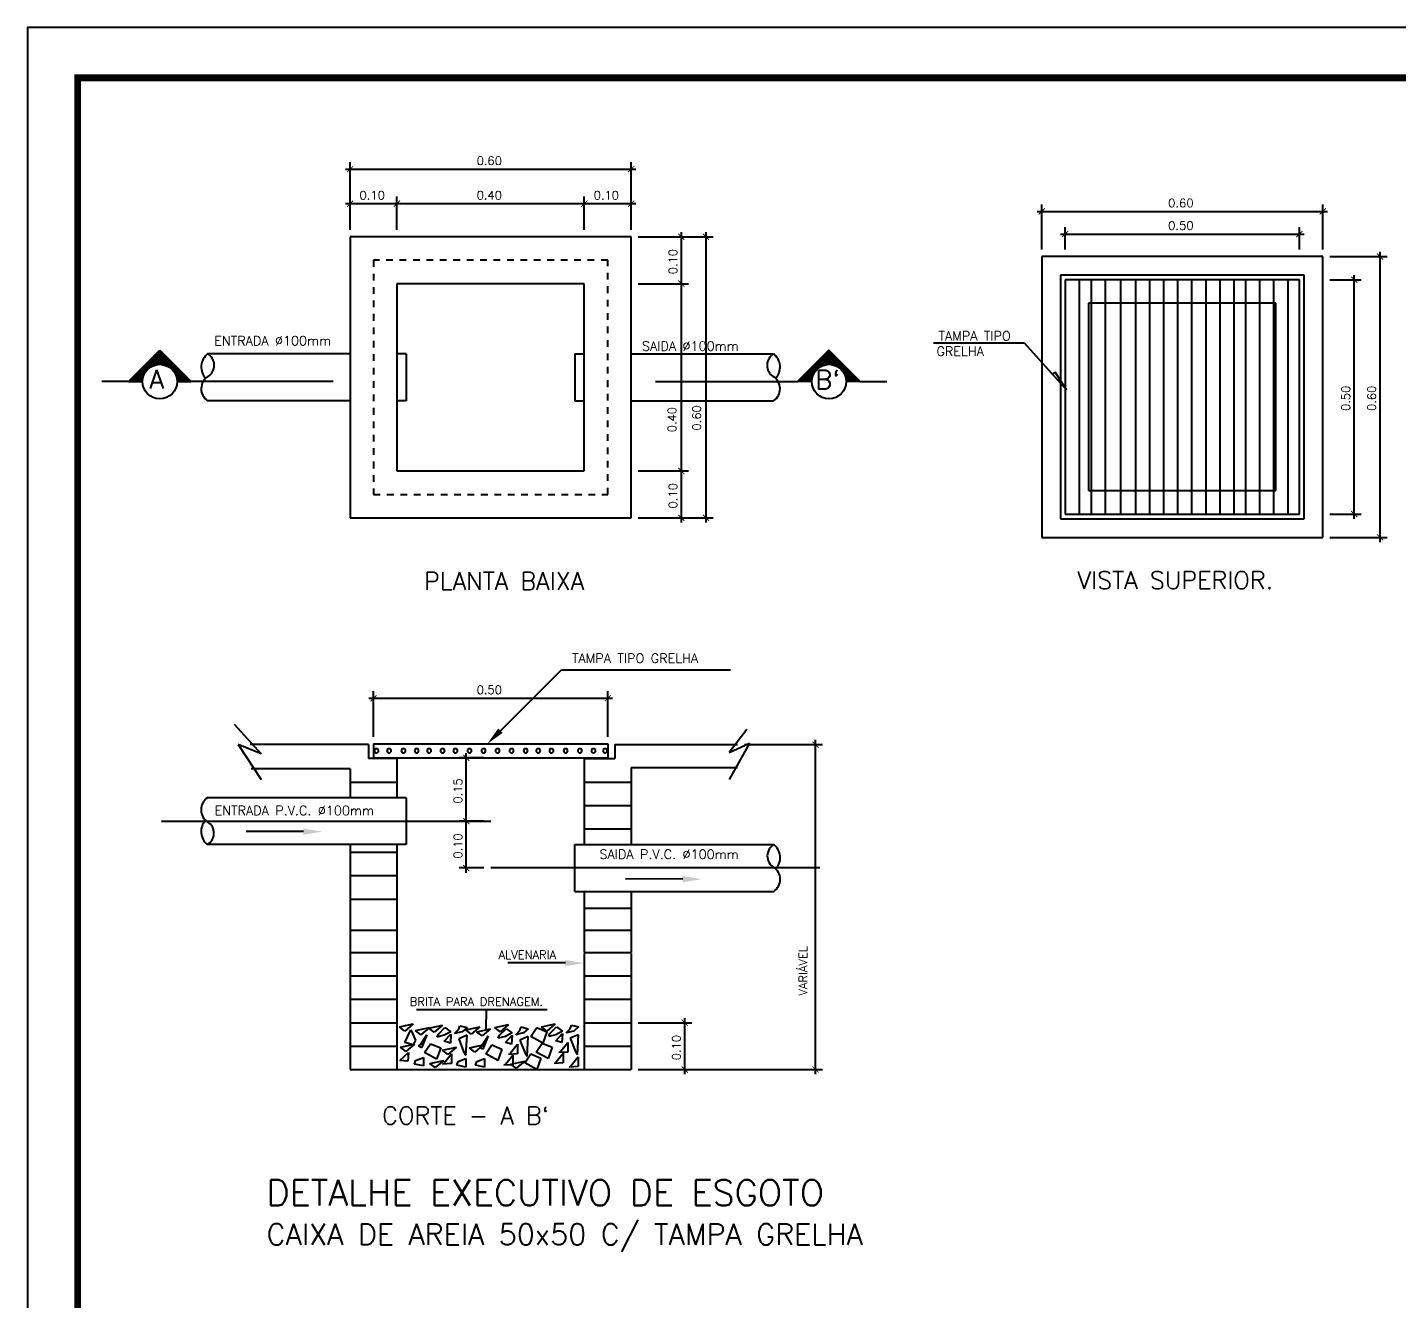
# Model space of a CAD drawing. Header units: millimetres. Extents: x 4595 to 4915, y 2085 to 2243.
# Drawn here: x 4707.82 to 4728.26, y 2125.33 to 2144.31 of the extents above; entities that cross this region are included whole.
import ezdxf
from ezdxf.enums import TextEntityAlignment as Align

# ---------------------------------------------------------------- set-up
doc = ezdxf.new("R2010")
doc.units = ezdxf.units.MM
doc.header["$LTSCALE"] = 0.8
doc.linetypes.add('CENTER2', pattern=[28.575, 19.05, -3.175, 3.175, -3.175])
doc.linetypes.add('HIDDEN', pattern=[0.375, 0.25, -0.125])
for name, color, linetype in [('02', 2, 'Continuous'), ('DETALLHES_CAIXAS', 6, 'Continuous'), ('TXT_0', 7, 'Continuous'), ('TXT_1', 3, 'Continuous'), ('TXT_2', 6, 'Continuous')]:
    doc.layers.add(name, color=color, linetype=linetype)
doc.styles.add('ADITIVOCAD', font='ROMANS.shx')
doc.styles.add('ROMANS', font='romans', dxfattribs={"height": 0.1})

# ---------------------------------------------------------------- blocks, each defined once
blk = doc.blocks.new('*X769')
at = {"color": 0}
for p, q in [((101.59, 65.457), (101.923, 65.79)), ((101.608, 65.457), (101.932, 65.781)), ((101.626, 65.457), (101.941, 65.772)), ((102.233, 65.457), (101.91, 65.78)), ((102.251, 65.457), (101.919, 65.789)), ((101.643, 65.457), (101.95, 65.763)), ((101.661, 65.457), (101.958, 65.755)), ((101.797, 65.593), (101.76, 65.63)), ((101.807, 65.601), (101.769, 65.639)), ((101.817, 65.609), (101.778, 65.648)), ((101.827, 65.615), (101.787, 65.656)), ((101.839, 65.622), (101.795, 65.665)), ((101.851, 65.627), (101.804, 65.674)), ((101.864, 65.632), (101.813, 65.683)), ((101.878, 65.636), (101.822, 65.692)), ((101.892, 65.639), (101.831, 65.701)), ((101.908, 65.641), (101.84, 65.709)), ((101.847, 65.626), (101.967, 65.746)), ((101.925, 65.641), (101.848, 65.718)), ((101.944, 65.64), (101.857, 65.727)), ((101.966, 65.636), (101.866, 65.736)), ((101.874, 65.635), (101.976, 65.737)), ((101.993, 65.627), (101.875, 65.745)), ((102.035, 65.602), (101.884, 65.754)), ((102.198, 65.457), (101.893, 65.762)), ((101.897, 65.64), (101.985, 65.728)), ((102.216, 65.457), (101.901, 65.771)), ((101.916, 65.641), (101.994, 65.719)), ((101.933, 65.641), (102.003, 65.71)), ((101.949, 65.639), (102.011, 65.702)), ((101.964, 65.636), (102.02, 65.693)), ((101.978, 65.633), (102.029, 65.684)), ((101.991, 65.628), (102.038, 65.675)), ((102.003, 65.622), (102.047, 65.666)), ((102.015, 65.616), (102.056, 65.657)), ((102.025, 65.609), (102.065, 65.649)), ((102.036, 65.602), (102.073, 65.64)), ((102.045, 65.594), (102.082, 65.631)), ((101.632, 65.457), (101.61, 65.48)), ((101.65, 65.457), (101.619, 65.488)), ((101.668, 65.457), (101.627, 65.497)), ((101.685, 65.457), (101.636, 65.506)), ((101.703, 65.457), (101.645, 65.515)), ((101.721, 65.457), (101.654, 65.524)), ((101.737, 65.458), (101.663, 65.533)), ((101.738, 65.475), (101.672, 65.541)), ((101.679, 65.457), (101.753, 65.531)), ((101.74, 65.49), (101.68, 65.55)), ((101.744, 65.505), (101.689, 65.559)), ((101.696, 65.457), (101.744, 65.504)), ((101.748, 65.518), (101.698, 65.568)), ((101.753, 65.531), (101.707, 65.577)), ((101.714, 65.457), (101.739, 65.482)), ((101.759, 65.543), (101.716, 65.586)), ((101.765, 65.554), (101.725, 65.594)), ((101.772, 65.565), (101.733, 65.603)), ((101.78, 65.575), (101.742, 65.612)), ((101.788, 65.584), (101.751, 65.621)), ((102.054, 65.585), (102.091, 65.622)), ((102.062, 65.576), (102.1, 65.613)), ((102.18, 65.457), (102.067, 65.571)), ((102.07, 65.566), (102.109, 65.604)), ((102.077, 65.555), (102.118, 65.595)), ((102.084, 65.544), (102.126, 65.587)), ((102.09, 65.532), (102.135, 65.578)), ((102.163, 65.457), (102.092, 65.528)), ((102.095, 65.52), (102.144, 65.569)), ((102.099, 65.506), (102.153, 65.56)), ((102.145, 65.457), (102.1, 65.502)), ((102.102, 65.492), (102.162, 65.551)), ((102.127, 65.457), (102.104, 65.48)), ((102.105, 65.477), (102.171, 65.542)), ((102.106, 65.46), (102.179, 65.534)), ((102.121, 65.457), (102.188, 65.525)), ((102.138, 65.457), (102.197, 65.516)), ((102.156, 65.457), (102.206, 65.507)), ((102.174, 65.457), (102.215, 65.498)), ((102.191, 65.457), (102.224, 65.489)), ((102.209, 65.457), (102.232, 65.481)), ((101.597, 65.457), (101.592, 65.462)), ((101.615, 65.457), (101.601, 65.471)), ((101.732, 65.457), (101.737, 65.463)), ((102.109, 65.457), (102.106, 65.461)), ((102.227, 65.457), (102.241, 65.472)), ((102.244, 65.457), (102.25, 65.463))]:
    blk.add_line(p, q, dxfattribs=at)

msp = doc.modelspace()

# ---------------------------------------------------------------- linework, layer by layer
at = {"layer": '02', "lineweight": 40}
msp.add_lwpolyline([(4707.82, 2099.764), (4769.02, 2099.764), (4769.02, 2144.314), (4707.82, 2144.314)], close=True, dxfattribs=at)
at = {"layer": '02', "lineweight": 40, "const_width": 0.1}
msp.add_lwpolyline([(4708.57, 2100.514), (4768.27, 2100.514), (4768.27, 2143.564), (4708.57, 2143.564)], close=True, dxfattribs=at)
at = {"layer": 'DETALLHES_CAIXAS', "lineweight": 40}
for p, q in [((4712.627, 2141.195), (4712.627, 2137.009)), ((4716.813, 2141.195), (4712.627, 2141.195)), ((4716.813, 2137.009), (4716.813, 2141.195)), ((4723.279, 2140.554), (4723.279, 2137.066)), ((4726.767, 2140.554), (4723.279, 2140.554)), ((4723.488, 2140.554), (4723.488, 2137.066)), ((4723.663, 2140.554), (4723.663, 2137.066)), ((4723.872, 2140.554), (4723.872, 2137.066)), ((4724.104, 2140.554), (4724.104, 2137.066)), ((4724.325, 2140.554), (4724.325, 2137.066)), ((4724.534, 2140.554), (4724.534, 2137.066)), ((4724.744, 2140.554), (4724.744, 2137.066)), ((4724.953, 2140.554), (4724.953, 2137.066)), ((4725.162, 2140.554), (4725.162, 2137.066)), ((4725.372, 2140.554), (4725.372, 2137.066)), ((4725.581, 2140.554), (4725.581, 2137.066)), ((4725.79, 2140.554), (4725.79, 2137.066)), ((4725.965, 2140.554), (4725.965, 2137.066)), ((4726.174, 2140.554), (4726.174, 2137.066)), ((4726.383, 2140.554), (4726.383, 2137.066)), ((4726.593, 2140.554), (4726.593, 2137.066)), ((4726.767, 2137.066), (4726.767, 2140.554)), ((4716.115, 2140.497), (4713.325, 2140.497)), ((4713.325, 2140.497), (4713.325, 2137.707)), ((4716.115, 2137.707), (4716.115, 2140.497)), ((4713.325, 2137.707), (4716.115, 2137.707)), ((4712.627, 2137.009), (4716.813, 2137.009)), ((4723.279, 2137.066), (4726.767, 2137.066)), ((4712.901, 2133.631), (4711.137, 2133.631)), ((4712.901, 2133.631), (4712.901, 2133.423)), ((4716.569, 2133.631), (4718.399, 2133.631)), ((4716.569, 2133.631), (4716.569, 2133.423)), ((4713.325, 2133.423), (4712.901, 2133.423)), ((4713.325, 2133.423), (4713.325, 2132.839)), ((4716.115, 2133.423), (4716.115, 2132.141)), ((4716.115, 2133.423), (4716.569, 2133.423)), ((4712.627, 2133.272), (4711.152, 2133.272)), ((4712.627, 2133.272), (4712.627, 2132.839)), ((4716.813, 2133.289), (4716.813, 2132.141)), ((4716.813, 2133.289), (4718.399, 2133.289)), ((4712.627, 2133.074), (4713.325, 2133.074)), ((4716.115, 2133.074), (4716.813, 2133.074)), ((4716.115, 2132.725), (4716.813, 2132.725)), ((4716.115, 2132.377), (4716.813, 2132.377)), ((4712.627, 2132.141), (4712.627, 2130.535)), ((4712.627, 2132.028), (4713.325, 2132.028)), ((4713.325, 2132.141), (4713.325, 2130.535)), ((4712.627, 2131.679), (4713.325, 2131.679)), ((4716.115, 2131.444), (4716.115, 2130.535)), ((4716.813, 2131.444), (4716.813, 2130.535)), ((4712.627, 2131.33), (4713.325, 2131.33)), ((4716.115, 2131.196), (4716.813, 2131.196)), ((4712.627, 2130.866), (4713.325, 2130.866)), ((4716.115, 2130.866), (4716.813, 2130.866)), ((4712.627, 2130.535), (4712.627, 2128.791)), ((4712.627, 2130.535), (4713.325, 2130.535)), ((4713.325, 2130.535), (4713.325, 2128.791)), ((4716.115, 2130.535), (4716.813, 2130.535)), ((4716.115, 2130.517), (4716.115, 2128.791)), ((4716.813, 2130.517), (4716.813, 2128.791)), ((4712.627, 2130.186), (4713.325, 2130.186)), ((4716.115, 2130.186), (4716.813, 2130.186)), ((4712.627, 2129.837), (4713.325, 2129.837)), ((4716.115, 2129.837), (4716.813, 2129.837)), ((4712.627, 2129.488), (4713.325, 2129.488)), ((4716.115, 2129.488), (4716.813, 2129.488)), ((4712.627, 2129.14), (4713.325, 2129.14)), ((4716.115, 2129.14), (4716.813, 2129.14)), ((4712.627, 2128.791), (4713.325, 2128.791)), ((4716.115, 2128.791), (4716.813, 2128.791))]:
    msp.add_line(p, q, dxfattribs=at)
at = {"layer": 'TXT_0', "linetype": 'ByBlock', "lineweight": 40}
for p, q in [((4712.557, 2142.203), (4716.883, 2142.203)), ((4712.627, 2141.3), (4712.627, 2142.308)), ((4716.813, 2141.3), (4716.813, 2142.308)), ((4712.627, 2141.3), (4712.627, 2141.794)), ((4713.325, 2141.3), (4713.325, 2141.794)), ((4713.325, 2141.3), (4713.325, 2141.794)), ((4716.115, 2141.3), (4716.115, 2141.794)), ((4716.115, 2141.3), (4716.115, 2141.794)), ((4716.813, 2141.3), (4716.813, 2141.794)), ((4712.557, 2141.69), (4713.394, 2141.69)), ((4713.255, 2141.69), (4716.185, 2141.69)), ((4716.045, 2141.69), (4716.883, 2141.69)), ((4722.86, 2141.574), (4727.185, 2141.574)), ((4722.93, 2141.007), (4722.93, 2141.678)), ((4727.116, 2141.007), (4727.116, 2141.678)), ((4716.917, 2141.195), (4718.033, 2141.195)), ((4716.917, 2141.195), (4717.666, 2141.195)), ((4717.561, 2140.427), (4717.561, 2141.265)), ((4717.928, 2136.939), (4717.928, 2141.265)), ((4723.209, 2141.237), (4726.837, 2141.237)), ((4723.279, 2141.007), (4723.279, 2141.341)), ((4726.767, 2141.007), (4726.767, 2141.341)), ((4727.969, 2136.647), (4727.969, 2140.973)), ((4727.22, 2140.903), (4728.074, 2140.903)), ((4717.561, 2137.637), (4717.561, 2140.567)), ((4727.22, 2140.554), (4727.689, 2140.554)), ((4727.584, 2136.996), (4727.584, 2140.624)), ((4716.917, 2140.497), (4717.666, 2140.497)), ((4716.917, 2140.497), (4717.666, 2140.497)), ((4716.917, 2137.707), (4717.666, 2137.707)), ((4716.917, 2137.707), (4717.666, 2137.707)), ((4717.561, 2136.939), (4717.561, 2137.776)), ((4716.917, 2137.009), (4718.033, 2137.009)), ((4716.917, 2137.009), (4717.666, 2137.009)), ((4727.22, 2137.066), (4727.689, 2137.066)), ((4727.22, 2136.717), (4728.074, 2136.717)), ((4712.976, 2133.748), (4712.976, 2134.426)), ((4716.464, 2133.748), (4716.464, 2134.426)), ((4712.906, 2134.321), (4716.534, 2134.321)), ((4718.503, 2133.631), (4719.664, 2133.631)), ((4719.559, 2128.721), (4719.559, 2133.701)), ((4714.615, 2133.434), (4714.253, 2133.434)), ((4714.357, 2132.421), (4714.357, 2133.504)), ((4714.619, 2132.49), (4714.253, 2132.49)), ((4714.619, 2132.49), (4714.253, 2132.49)), ((4714.357, 2131.723), (4714.357, 2132.56)), ((4714.619, 2131.793), (4714.253, 2131.793)), ((4717.611, 2128.721), (4717.611, 2129.558)), ((4716.917, 2129.488), (4717.715, 2129.488)), ((4716.917, 2128.791), (4719.664, 2128.791)), ((4716.917, 2128.791), (4717.715, 2128.791))]:
    msp.add_line(p, q, dxfattribs=at)
at = {"layer": 'TXT_0', "linetype": 'HIDDEN', "lineweight": 40, "ltscale": 0.5}
for p, q in [((4716.464, 2140.846), (4712.976, 2140.846)), ((4712.976, 2140.846), (4712.976, 2137.358)), ((4716.464, 2137.358), (4716.464, 2140.846)), ((4712.976, 2137.358), (4716.464, 2137.358))]:
    msp.add_line(p, q, dxfattribs=at)
at = {"layer": 'TXT_0', "lineweight": 40}
for p, q in [((4722.93, 2140.903), (4722.93, 2136.717)), ((4727.116, 2140.903), (4722.93, 2140.903)), ((4727.116, 2136.717), (4727.116, 2140.903)), ((4723.209, 2140.624), (4723.209, 2136.996)), ((4726.837, 2140.624), (4723.209, 2140.624)), ((4726.837, 2136.996), (4726.837, 2140.624)), ((4726.418, 2140.205), (4723.627, 2140.205)), ((4723.627, 2140.205), (4723.627, 2137.415)), ((4726.418, 2137.415), (4726.418, 2140.205)), ((4721.316, 2139.614), (4722.668, 2139.614)), ((4722.668, 2139.614), (4723.296, 2138.914)), ((4712.627, 2139.451), (4710.504, 2139.451)), ((4713.464, 2139.451), (4713.325, 2139.451)), ((4713.464, 2139.451), (4713.464, 2138.753)), ((4715.976, 2139.451), (4715.976, 2138.753)), ((4715.976, 2139.451), (4716.115, 2139.451)), ((4716.813, 2139.451), (4718.935, 2139.451)), ((4723.13, 2139.179), (4723.085, 2139.149)), ((4723.296, 2138.914), (4723.13, 2139.179)), ((4712.627, 2138.753), (4710.504, 2138.753)), ((4713.464, 2138.753), (4713.325, 2138.753)), ((4715.976, 2138.753), (4716.115, 2138.753)), ((4716.813, 2138.753), (4718.935, 2138.753)), ((4723.627, 2137.415), (4726.418, 2137.415)), ((4723.209, 2136.996), (4726.837, 2136.996)), ((4722.93, 2136.717), (4727.116, 2136.717)), ((4714.866, 2133.838), (4715.773, 2134.744)), ((4715.773, 2134.744), (4718.292, 2134.744)), ((4710.899, 2133.937), (4711.301, 2133.494)), ((4718.534, 2133.856), (4718.272, 2133.514)), ((4710.959, 2133.635), (4711.301, 2133.112)), ((4711.301, 2133.494), (4710.959, 2133.635)), ((4712.976, 2133.644), (4716.464, 2133.644)), ((4712.976, 2133.644), (4712.976, 2133.434)), ((4716.464, 2133.644), (4716.464, 2133.434)), ((4718.574, 2133.655), (4718.272, 2133.112)), ((4718.272, 2133.514), (4718.574, 2133.655)), ((4712.976, 2133.434), (4716.464, 2133.434)), ((4713.464, 2132.839), (4710.502, 2132.839)), ((4713.464, 2132.839), (4713.464, 2132.141)), ((4711.931, 2132.335), (4711.076, 2132.335)), ((4713.464, 2132.141), (4710.502, 2132.141)), ((4715.976, 2132.141), (4718.938, 2132.141)), ((4715.976, 2131.444), (4715.976, 2132.141)), ((4717.582, 2131.632), (4716.728, 2131.629)), ((4715.976, 2131.444), (4718.938, 2131.444)), ((4715.833, 2130.381), (4714.978, 2130.379)), ((4713.615, 2129.686), (4715.561, 2129.686)), ((4714.651, 2129.686), (4714.65, 2129.392)), ((4713.36, 2129.426), (4713.566, 2129.47)), ((4713.441, 2129.363), (4713.36, 2129.426)), ((4713.566, 2129.47), (4713.441, 2129.363)), ((4713.441, 2129.194), (4713.53, 2129.381)), ((4713.53, 2129.381), (4713.602, 2129.229)), ((4713.602, 2129.372), (4713.807, 2129.417)), ((4713.682, 2129.31), (4713.602, 2129.372)), ((4713.807, 2129.417), (4713.682, 2129.31)), ((4713.682, 2129.167), (4713.771, 2129.31)), ((4713.771, 2129.31), (4713.691, 2129.113)), ((4713.798, 2129.408), (4714.004, 2129.452)), ((4713.879, 2129.345), (4713.798, 2129.408)), ((4714.004, 2129.452), (4713.879, 2129.345)), ((4713.923, 2129.274), (4713.941, 2129.319)), ((4713.941, 2129.319), (4714.039, 2129.417)), ((4714.129, 2129.354), (4714.03, 2129.301)), ((4714.03, 2129.211), (4714.129, 2129.319)), ((4714.039, 2129.417), (4714.129, 2129.354)), ((4714.129, 2129.319), (4714.12, 2129.185)), ((4714.182, 2129.327), (4714.245, 2129.39)), ((4714.298, 2129.354), (4714.182, 2129.327)), ((4714.245, 2129.39), (4714.263, 2129.443)), ((4714.263, 2129.443), (4714.37, 2129.417)), ((4714.37, 2129.417), (4714.298, 2129.354)), ((4714.352, 2129.381), (4714.557, 2129.426)), ((4714.432, 2129.319), (4714.352, 2129.381)), ((4714.557, 2129.426), (4714.432, 2129.319)), ((4714.513, 2129.354), (4714.718, 2129.399)), ((4714.593, 2129.292), (4714.513, 2129.354)), ((4714.718, 2129.399), (4714.593, 2129.292)), ((4714.781, 2129.417), (4714.986, 2129.461)), ((4714.861, 2129.354), (4714.781, 2129.417)), ((4714.852, 2129.301), (4714.95, 2129.399)), ((4714.986, 2129.461), (4714.861, 2129.354)), ((4715.04, 2129.336), (4714.941, 2129.283)), ((4714.95, 2129.399), (4715.04, 2129.336)), ((4715.093, 2129.31), (4715.156, 2129.372)), ((4715.209, 2129.336), (4715.093, 2129.31)), ((4715.156, 2129.372), (4715.174, 2129.426)), ((4715.174, 2129.426), (4715.281, 2129.399)), ((4715.281, 2129.399), (4715.209, 2129.336)), ((4715.317, 2129.283), (4715.406, 2129.417)), ((4715.406, 2129.417), (4715.558, 2129.354)), ((4715.477, 2129.426), (4715.683, 2129.47)), ((4715.558, 2129.363), (4715.477, 2129.426)), ((4715.558, 2129.354), (4715.495, 2129.185)), ((4715.683, 2129.47), (4715.558, 2129.363)), ((4715.585, 2129.283), (4715.602, 2129.327)), ((4715.692, 2129.31), (4715.585, 2129.283)), ((4715.602, 2129.327), (4715.701, 2129.426)), ((4715.79, 2129.363), (4715.692, 2129.31)), ((4715.692, 2129.22), (4715.79, 2129.327)), ((4715.701, 2129.426), (4715.79, 2129.363)), ((4715.79, 2129.327), (4715.781, 2129.194)), ((4715.844, 2129.336), (4715.906, 2129.399)), ((4715.96, 2129.363), (4715.844, 2129.336)), ((4715.906, 2129.399), (4715.924, 2129.452)), ((4716.031, 2129.31), (4715.906, 2129.256)), ((4715.924, 2129.452), (4716.031, 2129.426)), ((4716.031, 2129.426), (4715.96, 2129.363)), ((4716.013, 2129.015), (4716.031, 2129.31)), ((4713.378, 2129.122), (4713.584, 2129.167)), ((4713.459, 2129.06), (4713.378, 2129.122)), ((4713.566, 2129.158), (4713.441, 2129.194)), ((4713.584, 2129.167), (4713.459, 2129.06)), ((4713.602, 2129.229), (4713.566, 2129.158)), ((4713.646, 2129.14), (4713.682, 2129.167)), ((4713.691, 2129.113), (4713.646, 2129.14)), ((4713.736, 2129.042), (4713.825, 2129.176)), ((4713.825, 2129.176), (4713.977, 2129.113)), ((4713.977, 2129.113), (4713.914, 2128.944)), ((4714.03, 2129.301), (4713.923, 2129.274)), ((4714.004, 2129.078), (4714.209, 2129.122)), ((4714.12, 2129.185), (4714.03, 2129.211)), ((4714.209, 2129.122), (4714.084, 2129.015)), ((4714.37, 2129.301), (4714.245, 2129.247)), ((4714.245, 2129.247), (4714.316, 2129.06)), ((4714.352, 2129.006), (4714.37, 2129.301)), ((4714.406, 2129.113), (4714.611, 2129.158)), ((4714.486, 2129.051), (4714.406, 2129.113)), ((4714.611, 2129.158), (4714.486, 2129.051)), ((4714.557, 2129.122), (4714.593, 2129.149)), ((4714.602, 2129.095), (4714.557, 2129.122)), ((4714.593, 2129.149), (4714.682, 2129.292)), ((4714.682, 2129.292), (4714.602, 2129.095)), ((4714.647, 2129.024), (4714.736, 2129.158)), ((4714.736, 2129.158), (4714.888, 2129.095)), ((4714.834, 2129.256), (4714.852, 2129.301)), ((4714.941, 2129.283), (4714.834, 2129.256)), ((4714.941, 2129.194), (4715.04, 2129.301)), ((4715.031, 2129.167), (4714.941, 2129.194)), ((4715.013, 2129.033), (4715.12, 2129.167)), ((4715.04, 2129.301), (4715.031, 2129.167)), ((4715.12, 2129.167), (4715.12, 2129.024)), ((4715.281, 2129.283), (4715.156, 2129.229)), ((4715.156, 2129.229), (4715.227, 2129.042)), ((4715.263, 2128.988), (4715.281, 2129.283)), ((4715.495, 2129.185), (4715.317, 2129.283)), ((4715.397, 2129.051), (4715.486, 2129.185)), ((4715.486, 2129.185), (4715.638, 2129.122)), ((4715.638, 2129.122), (4715.576, 2128.953)), ((4715.781, 2129.194), (4715.692, 2129.22)), ((4715.763, 2129.06), (4715.87, 2129.194)), ((4715.87, 2129.194), (4715.87, 2129.051)), ((4715.906, 2129.256), (4715.978, 2129.069)), ((4713.369, 2128.926), (4713.494, 2129.042)), ((4713.485, 2128.917), (4713.369, 2128.926)), ((4713.494, 2129.042), (4713.485, 2128.917)), ((4713.584, 2128.872), (4713.602, 2128.926)), ((4713.602, 2128.926), (4713.718, 2128.97)), ((4713.718, 2128.97), (4713.718, 2128.845)), ((4713.914, 2128.944), (4713.736, 2129.042)), ((4713.816, 2128.881), (4714.021, 2128.926)), ((4714.021, 2128.926), (4713.896, 2128.819)), ((4714.084, 2129.015), (4714.004, 2129.078)), ((4714.03, 2128.89), (4714.138, 2129.024)), ((4714.138, 2129.024), (4714.138, 2128.881)), ((4714.218, 2128.854), (4714.236, 2128.908)), ((4714.236, 2128.908), (4714.352, 2128.953)), ((4714.316, 2129.06), (4714.352, 2129.006)), ((4714.352, 2128.953), (4714.352, 2128.828)), ((4714.495, 2128.854), (4714.513, 2128.908)), ((4714.513, 2128.908), (4714.629, 2128.953)), ((4714.629, 2128.953), (4714.629, 2128.828)), ((4714.825, 2128.926), (4714.647, 2129.024)), ((4714.888, 2129.095), (4714.825, 2128.926)), ((4714.941, 2128.872), (4715.049, 2129.006)), ((4715.12, 2129.024), (4714.986, 2129.015)), ((4715.022, 2128.872), (4715.227, 2128.917)), ((4715.049, 2129.006), (4715.049, 2128.863)), ((4715.227, 2128.917), (4715.102, 2128.81)), ((4715.227, 2129.042), (4715.263, 2128.988)), ((4715.227, 2128.89), (4715.317, 2129.024)), ((4715.317, 2129.024), (4715.468, 2128.961)), ((4715.576, 2128.953), (4715.397, 2129.051)), ((4715.468, 2128.961), (4715.406, 2128.792)), ((4715.692, 2128.899), (4715.799, 2129.033)), ((4715.87, 2129.051), (4715.736, 2129.042)), ((4715.799, 2129.033), (4715.799, 2128.89)), ((4715.915, 2128.845), (4716.022, 2128.979)), ((4715.978, 2129.069), (4716.013, 2129.015)), ((4716.022, 2128.979), (4716.022, 2128.836)), ((4713.325, 2128.791), (4716.115, 2128.791)), ((4713.718, 2128.845), (4713.584, 2128.872)), ((4713.896, 2128.819), (4713.816, 2128.881)), ((4714.138, 2128.881), (4714.004, 2128.872)), ((4714.352, 2128.828), (4714.218, 2128.854)), ((4714.629, 2128.828), (4714.495, 2128.854)), ((4715.049, 2128.863), (4714.915, 2128.854)), ((4715.102, 2128.81), (4715.022, 2128.872)), ((4715.406, 2128.792), (4715.227, 2128.89)), ((4715.799, 2128.89), (4715.665, 2128.881)), ((4716.022, 2128.836), (4715.888, 2128.828))]:
    msp.add_line(p, q, dxfattribs=at)
at = {"layer": 'TXT_0', "linetype": 'CENTER2', "lineweight": 40}
for p, q in [((4709.815, 2132.49), (4714.724, 2132.49)), ((4719.625, 2131.793), (4714.724, 2131.793))]:
    msp.add_line(p, q, dxfattribs=at)
at = {"layer": 'TXT_0', "linetype": 'ByBlock', "lineweight": 40, "const_width": 0.0136}
for points in [[(4712.672, 2142.248), (4712.582, 2142.158)], [(4716.767, 2142.158), (4716.858, 2142.248)], [(4712.672, 2141.735), (4712.582, 2141.644)], [(4713.279, 2141.644), (4713.37, 2141.735)], [(4713.37, 2141.735), (4713.279, 2141.644)], [(4716.161, 2141.735), (4716.07, 2141.644)], [(4716.07, 2141.644), (4716.161, 2141.735)], [(4716.767, 2141.644), (4716.858, 2141.735)], [(4722.975, 2141.619), (4722.884, 2141.528)], [(4727.07, 2141.528), (4727.161, 2141.619)], [(4717.606, 2141.15), (4717.516, 2141.24)], [(4717.973, 2141.15), (4717.883, 2141.24)], [(4723.324, 2141.282), (4723.233, 2141.191)], [(4726.721, 2141.191), (4726.812, 2141.282)], [(4728.015, 2140.857), (4727.924, 2140.948)], [(4717.516, 2140.543), (4717.606, 2140.452)], [(4717.606, 2140.452), (4717.516, 2140.543)], [(4727.629, 2140.509), (4727.539, 2140.599)], [(4717.606, 2137.661), (4717.516, 2137.752)], [(4717.516, 2137.752), (4717.606, 2137.661)], [(4727.539, 2137.111), (4727.629, 2137.02)], [(4717.516, 2137.054), (4717.606, 2136.964)], [(4717.883, 2137.054), (4717.973, 2136.964)], [(4727.924, 2136.762), (4728.015, 2136.672)], [(4713.021, 2134.366), (4712.93, 2134.276)], [(4716.419, 2134.276), (4716.509, 2134.366)], [(4719.605, 2133.586), (4719.514, 2133.677)], [(4714.403, 2133.389), (4714.312, 2133.48)], [(4714.312, 2132.536), (4714.403, 2132.445)], [(4714.403, 2132.445), (4714.312, 2132.536)], [(4714.312, 2131.838), (4714.403, 2131.747)], [(4717.656, 2129.443), (4717.565, 2129.534)], [(4717.565, 2128.836), (4717.656, 2128.745)], [(4719.514, 2128.836), (4719.605, 2128.745)]]:
    msp.add_lwpolyline(points, dxfattribs=at)
at = {"layer": 'TXT_0', "lineweight": 40}
for centre, radius, start, end in [((4710.657, 2139.256), 0.248, 128.1461, 222.7189), ((4710.405, 2139.281), 0.197, 302.166, 59.5336), ((4719.035, 2139.281), 0.197, 120.4664, 237.834), ((4718.783, 2139.256), 0.248, 317.2811, 51.8539), ((4710.624, 2138.932), 0.215, 122.166, 236.2528), ((4718.816, 2138.932), 0.215, 303.7472, 57.834), ((4713.019, 2133.539), 0.0314, 0, 180), ((4713.019, 2133.539), 0.0314, 180, 0), ((4713.207, 2133.539), 0.0314, 0, 180), ((4713.207, 2133.539), 0.0314, 180, 0), ((4713.421, 2133.539), 0.0314, 0, 180), ((4713.421, 2133.539), 0.0314, 180, 0), ((4713.618, 2133.539), 0.0314, 0, 180), ((4713.618, 2133.539), 0.0314, 180, 0), ((4713.804, 2133.539), 0.0314, 0, 180), ((4713.804, 2133.539), 0.0314, 180, 0), ((4714.004, 2133.539), 0.0314, 0, 180), ((4714.004, 2133.539), 0.0314, 180, 0), ((4714.195, 2133.539), 0.0314, 0, 180), ((4714.195, 2133.539), 0.0314, 180, 0), ((4714.405, 2133.539), 0.0314, 0, 180), ((4714.405, 2133.539), 0.0314, 180, 0), ((4714.614, 2133.539), 0.0314, 0, 180), ((4714.614, 2133.539), 0.0314, 180, 0), ((4714.823, 2133.539), 0.0314, 0, 180), ((4714.823, 2133.539), 0.0314, 180, 0), ((4715.032, 2133.539), 0.0314, 0, 180), ((4715.032, 2133.539), 0.0314, 180, 0), ((4715.242, 2133.539), 0.0314, 0, 180), ((4715.242, 2133.539), 0.0314, 180, 0), ((4715.429, 2133.539), 0.0314, 0, 180), ((4715.429, 2133.539), 0.0314, 180, 0), ((4715.626, 2133.539), 0.0314, 0, 180), ((4715.626, 2133.539), 0.0314, 180, 0), ((4715.837, 2133.539), 0.0314, 0, 180), ((4715.837, 2133.539), 0.0314, 180, 0), ((4716.049, 2133.539), 0.0314, 0, 180), ((4716.049, 2133.539), 0.0314, 180, 0), ((4716.252, 2133.539), 0.0314, 0, 180), ((4716.252, 2133.539), 0.0314, 180, 0), ((4716.425, 2133.539), 0.0314, 0, 180), ((4716.425, 2133.539), 0.0314, 180, 0), ((4710.621, 2132.66), 0.215, 123.7472, 237.834), ((4710.655, 2132.336), 0.248, 137.2811, 231.8539), ((4710.402, 2132.311), 0.197, 300.4664, 57.834), ((4719.038, 2131.972), 0.197, 120.4664, 237.834), ((4718.785, 2131.947), 0.248, 317.2811, 51.8539), ((4718.818, 2131.623), 0.215, 303.7472, 57.834)]:
    msp.add_arc(centre, radius, start, end, dxfattribs=at)
for points in [[(4714.899, 2133.805), (4714.833, 2133.871), (4714.669, 2133.641)], [(4711.931, 2132.381), (4711.931, 2132.288), (4712.21, 2132.334)], [(4717.582, 2131.674), (4717.582, 2131.581), (4717.861, 2131.626)], [(4715.833, 2130.423), (4715.832, 2130.33), (4716.112, 2130.376)]]:
    msp.add_solid(points, dxfattribs=at)
at = {"layer": 'TXT_1', "lineweight": 40}
for p, q in [((4709.326, 2139.039), (4709.792, 2139.506)), ((4709.792, 2139.506), (4710.259, 2139.039)), ((4719.76, 2139.506), (4719.293, 2139.039)), ((4720.226, 2139.039), (4719.76, 2139.506)), ((4709.326, 2139.039), (4709.535, 2139.039)), ((4710.05, 2139.039), (4710.259, 2139.039)), ((4719.503, 2139.039), (4719.293, 2139.039)), ((4720.226, 2139.039), (4720.017, 2139.039))]:
    msp.add_line(p, q, dxfattribs=at)
for centre in [(4709.792, 2139.039), (4719.76, 2139.039)]:
    msp.add_circle(centre, 0.257, dxfattribs=at)
at = {"layer": 'TXT_2', "linetype": 'CENTER2', "lineweight": 40}
for p, q in [((4709.326, 2139.039), (4708.929, 2139.039)), ((4712.375, 2139.039), (4710.259, 2139.039)), ((4717.177, 2139.039), (4719.293, 2139.039)), ((4720.226, 2139.039), (4720.623, 2139.039))]:
    msp.add_line(p, q, dxfattribs=at)

# ---------------------------------------------------------------- block references
at = {"layer": 'TXT_1', "lineweight": 40}
for p, xscale, yscale, zscale in [((4567.585, 2047.709), 1.395267886588156, 1.395267886588156, 1.395267886588156), ((4861.967, 2047.709), -1.395267886588156, 1.395267886588162, 1.395267886588161)]:
    msp.add_blockref('*X769', p, dxfattribs=dict(at, xscale=xscale, yscale=yscale, zscale=zscale))

# ---------------------------------------------------------------- texts
at = {"layer": 'TXT_0', "lineweight": 40, "style": 'ROMANS'}
for s, p in [('0.60', (4714.511, 2142.266)), ('0.10', (4712.767, 2141.752)), ('0.40', (4714.511, 2141.752)), ('0.10', (4716.255, 2141.752)), ('0.60', (4724.813, 2141.636)), ('0.50', (4724.813, 2141.3)), ('0.50', (4714.511, 2134.384))]:
    msp.add_text(s, height=0.1256, dxfattribs=at).set_placement(p)
for s, p in [('0.10', (4717.498, 2140.637)), ('0.50', (4727.521, 2138.601)), ('0.60', (4727.907, 2138.601)), ('0.40', (4717.484, 2138.284)), ('0.60', (4717.851, 2138.31)), ('0.10', (4717.498, 2137.149)), ('0.15', (4714.295, 2132.753)), ('0.10', (4714.295, 2131.932)), ('VARIÁVEL', (4719.437, 2129.892)), ('0.10', (4717.548, 2128.93))]:
    msp.add_text(s, height=0.1256, rotation=90, dxfattribs=at).set_placement(p)
for s, height, p in [('TAMPA TIPO', 0.1395, (4721.392, 2139.719)), ('ENTRADA %%C100mm', 0.13953, (4710.604, 2139.648)), ('SAIDA %%C100mm', 0.13953, (4716.974, 2139.568)), ('GRELHA', 0.1395, (4721.361, 2139.49)), ('TAMPA TIPO GRELHA ', 0.13953, (4715.933, 2134.917)), ('ENTRADA P.V.C. %%C100mm', 0.13953, (4710.609, 2132.649)), ('SAIDA P.V.C. %%C100mm', 0.13953, (4716.341, 2131.997)), ('ALVENARIA', 0.1256, (4714.839, 2130.5)), ('BRITA PARA DRENAGEM.', 0.12557, (4713.515, 2129.803))]:
    msp.add_text(s, height=height, dxfattribs=at).set_placement(p, align=Align.MIDDLE_LEFT)
at = {"layer": 'TXT_1', "lineweight": 40, "style": 'ADITIVOCAD'}
for s, height, p in [('A', 0.279, (4709.744, 2139.073)), ('B`', 0.2791, (4719.742, 2139.067)), ('PLANTA BAIXA', 0.26161, (4714.922, 2136.067)), ('VISTA SUPERIOR.', 0.26161, (4724.92, 2136.08)), ('CORTE - A B`', 0.26161, (4714.349, 2128.105))]:
    msp.add_text(s, height=height, dxfattribs=at).set_placement(p, align=Align.MIDDLE)
at = {"layer": 'TXT_2', "lineweight": 40, "style": 'ADITIVOCAD'}
for s, height, p in [('DETALHE EXECUTIVO DE ESGOTO', 0.3837, (4711.382, 2126.763)), ('CAIXA DE AREIA 50x50 C/ TAMPA GRELHA', 0.31394, (4711.382, 2126.18))]:
    msp.add_text(s, height=height, dxfattribs=at).set_placement(p)

doc.saveas('drawing.dxf')
